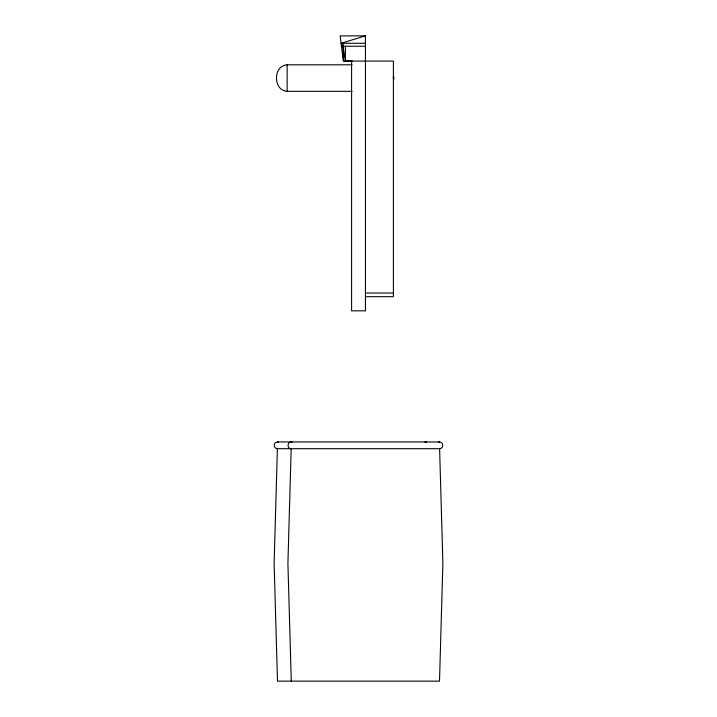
<?xml version="1.0" encoding="UTF-8"?>
<svg xmlns="http://www.w3.org/2000/svg" width="717" height="717" viewBox="0 0 717 717"><rect width="100%" height="100%" fill="white"/><g stroke="black" fill="none" stroke-linecap="round" stroke-linejoin="round"><path stroke-width="1.08" d="M277.389 448.681L274.118 563.239L277.488 681.15L439.512 681.15L442.882 563.239L439.611 448.681M291.183 448.681L287.911 563.239L291.281 681.15M351.599 61.079L351.599 310.828L365.437 310.828L365.437 35.85L341.095 43.28L343.031 46.229L345.433 61.079L393.4 61.079L393.4 296.677L365.437 296.677M352.02 64.799L287.141 64.799C272.917 65.632 272.917 90.485 287.141 91.328L352.02 91.328M277.488 441.959C273.159 441.789 273.159 448.86 277.488 448.69L439.512 448.69C443.841 448.86 443.841 441.789 439.512 441.959L277.488 441.959L278.357 442.066M424.849 442.066L426.588 442.066M438.643 442.066L439.512 441.959M365.437 35.85L340.127 35.913L343.416 60.927L345.433 61.079L345.433 46.229M365.437 43.28L343.031 43.28L343.416 60.927L352.199 61.044M343.031 46.229L365.437 46.229M365.437 293.029L393.4 293.029M292.151 442.066C287.427 440.686 286.361 448.806 291.281 448.69M287.141 64.799L287.141 91.328M393.678 76.602A7.161 7.161 0 0 1 393.409 80.456M393.266 76.692A6.74 6.74 0 0 1 393.391 78.52"/></g></svg>
